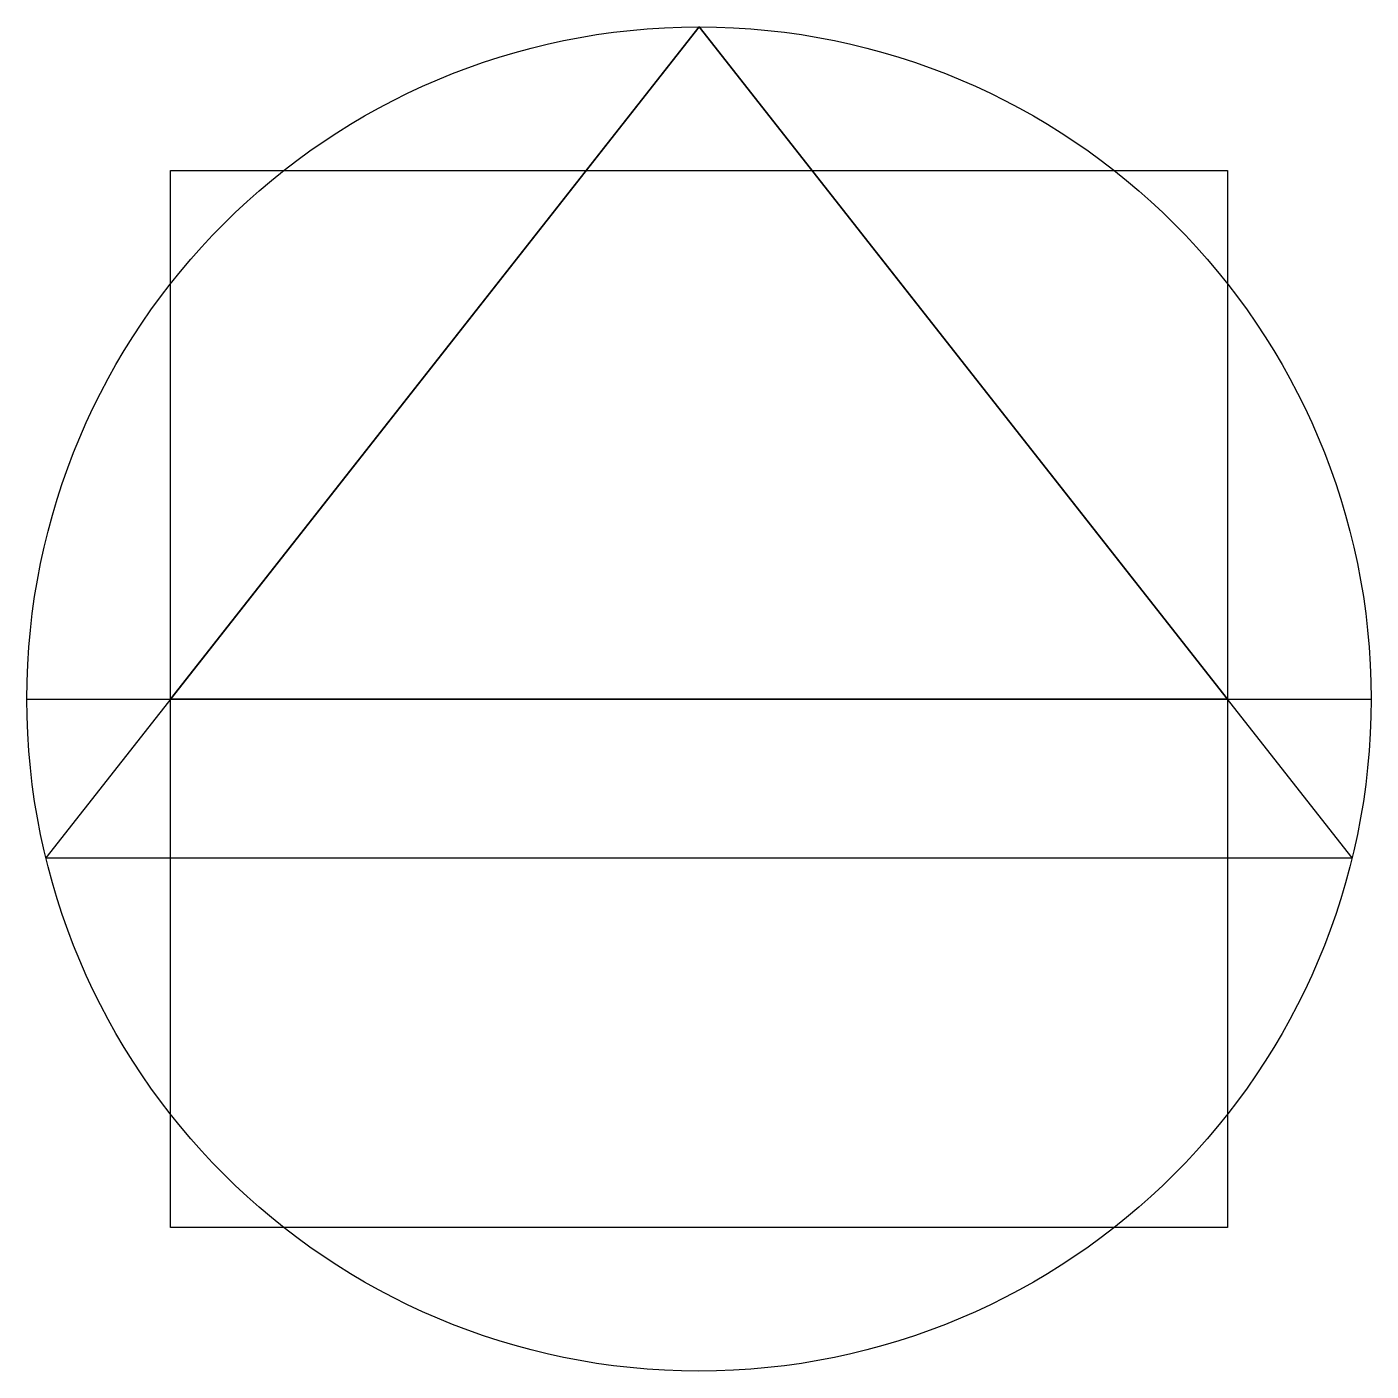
# Model space of a CAD drawing. Header units: millimetres. Extents: x 0 to 2, y 0 to 2.
import ezdxf

# ---------------------------------------------------------------- set-up
doc = ezdxf.new("R2010")
doc.units = ezdxf.units.MM
for name, color, linetype in [('Circulo Radio 1', 40, 'Continuous'), ('Cuadrado Square', 76, 'Continuous'), ('Triangulo de Keops', 7, 'Continuous'), ('Triángulo complementario - Subterraneo Keops', 1, 'Continuous')]:
    doc.layers.add(name, color=color, linetype=linetype)

msp = doc.modelspace()

# ---------------------------------------------------------------- linework, layer by layer
at = {"layer": 'Circulo Radio 1', "color": 4}
msp.add_line((0, 1), (2, 1), dxfattribs=at)
msp.add_circle((1, 1), 1, dxfattribs=at)
at = {"layer": 'Cuadrado Square'}
for p, q in [((1, 2), (0.2138, 1)), ((1.7862, 1), (1, 2)), ((0.2138, 0.2138), (0.2138, 1.7862)), ((0.2138, 1.7862), (1.7862, 1.7862)), ((1.7862, 1.7862), (1.7862, 0.2138)), ((1.7862, 0.2138), (0.2138, 0.2138))]:
    msp.add_line(p, q, dxfattribs=at)
at = {"layer": 'Triangulo de Keops'}
for p, q in [((0.2138, 1), (1, 2)), ((1, 2), (1.7862, 1)), ((1.7862, 1), (0.2138, 1))]:
    msp.add_line(p, q, dxfattribs=at)
at = {"layer": 'Triángulo complementario - Subterraneo Keops'}
for p, q in [((1, 2), (0.0283, 0.7639)), ((1.9717, 0.7639), (1, 2)), ((0.0283, 0.7639), (1.9717, 0.7639))]:
    msp.add_line(p, q, dxfattribs=at)

doc.saveas('drawing.dxf')
